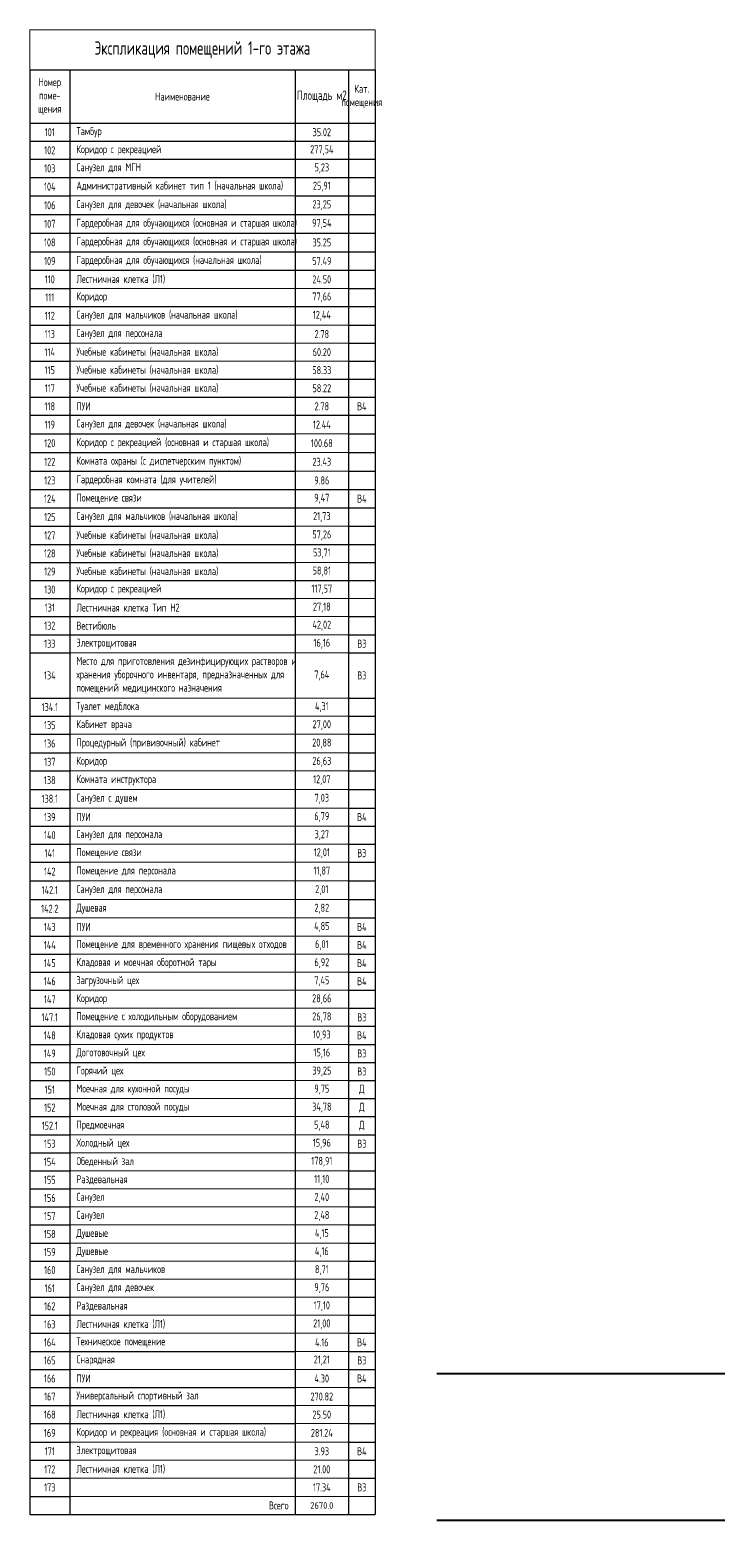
# Model space of a CAD drawing. Header units: millimetres. Extents: x 6718 to 585767, y -252378 to -37438.
# Drawn here: x 20600 to 46426, y -252378 to -196510 of the extents above; entities that cross this region are included whole.
import ezdxf

# ---------------------------------------------------------------- set-up
doc = ezdxf.new("R2010")
doc.units = ezdxf.units.MM
doc.layers.get('Defpoints').update_dxf_attribs({"true_color": 0xe5410b})
doc.layers.add('АР_Таблицы', color=164, linetype='Continuous')
doc.styles.add('ISOCPEUR', font='isocpeur.ttf', dxfattribs={"width": 0.7})
doc.styles.add('ISOCPEUR_2', font='isocpeur.ttf', dxfattribs={"width": 0.9, "height": 300})
doc.styles.add('Архитект', font='isocpeur.ttf', dxfattribs={"width": 0.8, "oblique": 8})

msp = doc.modelspace()

# ---------------------------------------------------------------- linework, layer by layer
at = {"layer": 'Defpoints', "color": 152, "lineweight": 40, "ltscale": 20, "true_color": 0x2776bb}
msp.add_line((35873, -246878), (560729, -246878), dxfattribs=at)
at = {"layer": 'Defpoints', "lineweight": 40, "ltscale": 20}
msp.add_line((35873, -252378), (560729, -252378), dxfattribs=at)
at = {"layer": 'АР_Таблицы', "color": 8, "lineweight": 0, "ltscale": 20}
for p, q in [((20600, -196510), (33555, -196510)), ((20600, -196510), (20600, -198010)), ((33555, -196510), (33555, -198010))]:
    msp.add_line(p, q, dxfattribs=at)
at = {"layer": 'АР_Таблицы', "lineweight": 30, "ltscale": 20}
for p, q in [((20600, -198010), (33555, -198010)), ((20600, -198010), (20600, -252162)), ((22100, -198010), (22100, -252162)), ((30555, -198010), (30555, -252162)), ((32555, -198010), (32555, -252162)), ((33555, -198010), (33555, -252162)), ((20600, -200010), (33555, -200010)), ((20600, -252162), (33555, -252162))]:
    msp.add_line(p, q, dxfattribs=at)
at = {"layer": 'АР_Таблицы', "ltscale": 20}
for p, q in [((20600, -200687), (33555, -200687)), ((20600, -201364), (33555, -201364)), ((20600, -202041), (33555, -202041)), ((20600, -202738), (22100, -202738)), ((30555, -202738), (33555, -202738)), ((20600, -203435), (33555, -203435)), ((20600, -204132), (33555, -204132)), ((20600, -204828), (33555, -204828)), ((20600, -205525), (33555, -205525)), ((20600, -206202), (22100, -206202)), ((32555, -206202), (33555, -206202)), ((20600, -206879), (33555, -206879)), ((20600, -207576), (22100, -207576)), ((32555, -207576), (33555, -207576)), ((20600, -208253), (22100, -208253)), ((32555, -208253), (33555, -208253)), ((20600, -208930), (22100, -208930)), ((32555, -208930), (33555, -208930)), ((20600, -209607), (33555, -209607)), ((20600, -210284), (33555, -210284)), ((20600, -210961), (33555, -210961)), ((20600, -211658), (30555, -211658)), ((32555, -211658), (33555, -211658)), ((20600, -212355), (30555, -212355)), ((32555, -212355), (33555, -212355)), ((20600, -213052), (30555, -213052)), ((32555, -213052), (33555, -213052)), ((20600, -213748), (33555, -213748)), ((20600, -214425), (33555, -214425)), ((20600, -215122), (30555, -215122)), ((32555, -215122), (33555, -215122)), ((20600, -215799), (33555, -215799)), ((20600, -216476), (30555, -216476)), ((32555, -216476), (33555, -216476)), ((20600, -217153), (33555, -217153)), ((20600, -217830), (30555, -217830)), ((20600, -218507), (30555, -218507)), ((32555, -218507), (33555, -218507)), ((20600, -219184), (30555, -219184)), ((32555, -219184), (33555, -219184)), ((20600, -219861), (22100, -219861)), ((32555, -219861), (33555, -219861)), ((20600, -221561), (22100, -221561)), ((32555, -221561), (33555, -221561)), ((20600, -222238), (22100, -222238)), ((32555, -222238), (33555, -222238)), ((20600, -222915), (22100, -222915)), ((32555, -222915), (33555, -222915)), ((20600, -223612), (22100, -223612)), ((32555, -223612), (33555, -223612)), ((20600, -224288), (22100, -224288)), ((32555, -224288), (33555, -224288)), ((20600, -224985), (22100, -224985)), ((32555, -224985), (33555, -224985)), ((20600, -225682), (22100, -225682)), ((32555, -225682), (33555, -225682)), ((20600, -226359), (22100, -226359)), ((32555, -226359), (33555, -226359)), ((20600, -227036), (22100, -227036)), ((32555, -227036), (33555, -227036)), ((20600, -227713), (22100, -227713)), ((32555, -227713), (33555, -227713)), ((20600, -228410), (22100, -228410)), ((32555, -228410), (33555, -228410)), ((20600, -229107), (22100, -229107)), ((32555, -229107), (33555, -229107)), ((20600, -229804), (22100, -229804)), ((32555, -229804), (33555, -229804)), ((20600, -230481), (22100, -230481)), ((32555, -230481), (33555, -230481)), ((20600, -231158), (22100, -231158)), ((32555, -231158), (33555, -231158)), ((20600, -231835), (22100, -231835)), ((32555, -231835), (33555, -231835)), ((20600, -232512), (22100, -232512)), ((32555, -232512), (33555, -232512)), ((20600, -233188), (22100, -233188)), ((32555, -233188), (33555, -233188)), ((20600, -233865), (22100, -233865)), ((32555, -233865), (33555, -233865)), ((20600, -234542), (22100, -234542)), ((32555, -234542), (33555, -234542)), ((20600, -235219), (30555, -235219)), ((32555, -235219), (33555, -235219)), ((20600, -235896), (22100, -235896)), ((32555, -235896), (33555, -235896)), ((20600, -236573), (22100, -236573)), ((32555, -236573), (33555, -236573)), ((20600, -237250), (22100, -237250)), ((32555, -237250), (33555, -237250)), ((20600, -237927), (22100, -237927)), ((32555, -237927), (33555, -237927)), ((20600, -238604), (22100, -238604)), ((32555, -238604), (33555, -238604)), ((20600, -239281), (22100, -239281)), ((32555, -239281), (33555, -239281)), ((20600, -239958), (22100, -239958)), ((32555, -239958), (33555, -239958)), ((20600, -240635), (22100, -240635)), ((32555, -240635), (33555, -240635)), ((20600, -241312), (22100, -241312)), ((32555, -241312), (33555, -241312)), ((20600, -241988), (22100, -241988)), ((32555, -241988), (33555, -241988)), ((20600, -242665), (22100, -242665)), ((32555, -242665), (33555, -242665)), ((20600, -243342), (22100, -243342)), ((32555, -243342), (33555, -243342)), ((20600, -244019), (22100, -244019)), ((32555, -244019), (33555, -244019)), ((20600, -244696), (22100, -244696)), ((32555, -244696), (33555, -244696)), ((20600, -245373), (22100, -245373)), ((32555, -245373), (33555, -245373)), ((20600, -246050), (30555, -246050)), ((32555, -246050), (33555, -246050)), ((20600, -246727), (22100, -246727)), ((32555, -246727), (33555, -246727)), ((20600, -247404), (30555, -247404)), ((32555, -247404), (33555, -247404)), ((20600, -248081), (30555, -248081)), ((32555, -248081), (33555, -248081)), ((20600, -248758), (30555, -248758)), ((32555, -248758), (33555, -248758)), ((20600, -249455), (22100, -249455)), ((32555, -249455), (33555, -249455)), ((20600, -250132), (22100, -250132)), ((32555, -250132), (33555, -250132)), ((20600, -250808), (22100, -250808)), ((32555, -250808), (33555, -250808)), ((20600, -251485), (22100, -251485))]:
    msp.add_line(p, q, dxfattribs=at)
at = {"layer": 'АР_Таблицы', "lineweight": 9, "ltscale": 20}
for p, q in [((22100, -202738), (30555, -202738)), ((22100, -206202), (32555, -206202)), ((22100, -207576), (32555, -207576)), ((22100, -208253), (32555, -208253)), ((22100, -208930), (32555, -208930)), ((30555, -211658), (32555, -211658)), ((30555, -212355), (32555, -212355)), ((30555, -213052), (32555, -213052)), ((30555, -215122), (32555, -215122)), ((30555, -216476), (32555, -216476)), ((30555, -217830), (33555, -217830)), ((30555, -218507), (32555, -218507)), ((30555, -219184), (32555, -219184)), ((22100, -219861), (32555, -219861)), ((22100, -221561), (32555, -221561)), ((22100, -222238), (32555, -222238)), ((22100, -222915), (32555, -222915)), ((22100, -223612), (32555, -223612)), ((22100, -224288), (32555, -224288)), ((22100, -224985), (32555, -224985)), ((22100, -225682), (32555, -225682)), ((22100, -226359), (32555, -226359)), ((22100, -227036), (32555, -227036)), ((22100, -227713), (32555, -227713)), ((22100, -228410), (32555, -228410)), ((22100, -229107), (32555, -229107)), ((22100, -229804), (32555, -229804)), ((22100, -230481), (32555, -230481)), ((22100, -231158), (32555, -231158)), ((22100, -231835), (32555, -231835)), ((22100, -232512), (32555, -232512)), ((22100, -233188), (32555, -233188)), ((22100, -233865), (32555, -233865)), ((22100, -234542), (32555, -234542)), ((30555, -235219), (32555, -235219)), ((22100, -235896), (32555, -235896)), ((22100, -236573), (32555, -236573)), ((22100, -237250), (32555, -237250)), ((22100, -237927), (32555, -237927)), ((22100, -238604), (32555, -238604)), ((22100, -239281), (32555, -239281)), ((22100, -239958), (32555, -239958)), ((22100, -240635), (32555, -240635)), ((22100, -241312), (32555, -241312)), ((22100, -241988), (32555, -241988)), ((22100, -242665), (32555, -242665)), ((22100, -243342), (32555, -243342)), ((22100, -244019), (32555, -244019)), ((22100, -244696), (32555, -244696)), ((22100, -245373), (32555, -245373)), ((30555, -246050), (32555, -246050)), ((22100, -246727), (32555, -246727)), ((30555, -247404), (32555, -247404)), ((30555, -248081), (32555, -248081)), ((30555, -248758), (32555, -248758)), ((22100, -249455), (32555, -249455)), ((22100, -250132), (32555, -250132)), ((22100, -250808), (32555, -250808)), ((30555, -251485), (32555, -251485))]:
    msp.add_line(p, q, dxfattribs=at)
at = {"layer": 'АР_Таблицы', "lineweight": 13, "ltscale": 20}
for p, q in [((22100, -251485), (30555, -251485)), ((32555, -251485), (33555, -251485))]:
    msp.add_line(p, q, dxfattribs=at)

# ---------------------------------------------------------------- texts
at = {"layer": 'АР_Таблицы', "ltscale": 20}
for s, insert, char_height, width, attachment_point, style in [('Экспликация помещений 1-го этажа', (27077, -197260), 500, 12854.8, 5, 'ISOCPEUR'), ('Номер поме- щения', (21350, -199010), 300, 1400, 5, 'ISOCPEUR'), ('Наименование', (26327, -199010), 300, 8354.8, 5, 'ISOCPEUR'), ('Площадь м2', (31555, -199010), 350, 1900, 5, 'ISOCPEUR'), ('Кат. помещения', (33055, -199010), 300, 900, 5, 'ISOCPEUR'), ('101', (21350, -200348), 300, 1223.08, 5, 'ISOCPEUR'), ('Тамбур', (22350, -200348), 300, 7954.8, 4, 'ISOCPEUR'), ('35.02', (31555, -200348), 300, 1500, 5, 'ISOCPEUR'), ('102', (21350, -201025), 300, 1223.08, 5, 'ISOCPEUR'), ('Коридор с рекреацией', (22350, -201025), 300, 7954.8, 4, 'ISOCPEUR'), ('277,54', (31555, -201025), 300, 1500, 5, 'ISOCPEUR'), ('103', (21350, -201702), 300, 1223.08, 5, 'ISOCPEUR'), ('Санузел для МГН', (22350, -201702), 300, 7954.8, 4, 'ISOCPEUR'), ('5,23', (31555, -201702), 300, 1500, 5, 'ISOCPEUR'), ('104', (21350, -202389), 300, 1223.08, 5, 'ISOCPEUR'), ('Административный кабинет тип 1 (начальная школа)', (22350, -202389), 300, 7954.8, 4, 'ISOCPEUR'), ('25,91', (31555, -202389), 300, 1500, 5, 'ISOCPEUR'), ('106', (21350, -203086), 300, 1223.08, 5, 'ISOCPEUR'), ('Санузел для девочек (начальная школа)', (22350, -203086), 300, 7954.8, 4, 'ISOCPEUR'), ('23,25', (31555, -203086), 300, 1500, 5, 'ISOCPEUR'), ('107', (21350, -203783), 300, 1223.08, 5, 'ISOCPEUR'), ('Гардеробная для обучающихся (основная и старшая школа)', (22350, -203783), 300, 7954.8, 4, 'ISOCPEUR'), ('97,54', (31555, -203783), 300, 1500, 5, 'ISOCPEUR'), ('108', (21350, -204480), 300, 1223.08, 5, 'ISOCPEUR'), ('Гардеробная для обучающихся (основная и старшая школа)', (22350, -204480), 300, 7954.8, 4, 'ISOCPEUR'), ('35.25', (31555, -204480), 300, 1500, 5, 'ISOCPEUR'), ('109', (21350, -205177), 300, 1223.08, 5, 'ISOCPEUR'), ('Гардеробная для обучающихся (начальная школа)', (22350, -205177), 300, 7954.8, 4, 'ISOCPEUR'), ('57.49', (31555, -205177), 300, 1500, 5, 'ISOCPEUR'), ('110', (21350, -205864), 300, 1223.08, 5, 'ISOCPEUR'), ('Лестничная клетка (Л1)', (22350, -205864), 300, 7954.8, 4, 'ISOCPEUR'), ('24.50', (31555, -205864), 300, 1500, 5, 'ISOCPEUR'), ('111', (21350, -206541), 300, 1223.08, 5, 'ISOCPEUR'), ('Коридор', (22350, -206541), 300, 7954.8, 4, 'ISOCPEUR'), ('77,66', (31555, -206541), 300, 1500, 5, 'ISOCPEUR'), ('112', (21350, -207228), 300, 1223.08, 5, 'ISOCPEUR'), ('Санузел для мальчиков (начальная школа)', (22350, -207228), 300, 7954.8, 4, 'ISOCPEUR'), ('12,44', (31555, -207228), 300, 1500, 5, 'ISOCPEUR'), ('113', (21350, -207915), 300, 1223.08, 5, 'ISOCPEUR'), ('Санузел для персонала', (22350, -207915), 300, 7954.8, 4, 'ISOCPEUR'), ('2.78', (31555, -207915), 300, 1500, 5, 'ISOCPEUR'), ('114', (21350, -208592), 300, 1223.08, 5, 'ISOCPEUR'), ('Учебные кабинеты (начальная школа)', (22350, -208592), 300, 7954.8, 4, 'ISOCPEUR'), ('60.20', (31555, -208592), 300, 1500, 5, 'ISOCPEUR'), ('115', (21350, -209268), 300, 1223.08, 5, 'ISOCPEUR'), ('Учебные кабинеты (начальная школа)', (22350, -209268), 300, 7954.8, 4, 'ISOCPEUR'), ('58.33', (31555, -209268), 300, 1500, 5, 'ISOCPEUR'), ('117', (21350, -209945), 300, 1223.08, 5, 'ISOCPEUR'), ('Учебные кабинеты (начальная школа)', (22350, -209945), 300, 7954.8, 4, 'ISOCPEUR'), ('58.22', (31555, -209945), 300, 1500, 5, 'ISOCPEUR'), ('118', (21350, -210622), 300, 1223.08, 5, 'ISOCPEUR'), ('ПУИ', (22350, -210622), 300, 7954.8, 4, 'ISOCPEUR'), ('2.78', (31555, -210622), 300, 1500, 5, 'ISOCPEUR'), ('{\\C1;В4}', (33055, -210622), 300, 900, 5, 'ISOCPEUR'), ('119', (21350, -211309), 300, 1223.08, 5, 'ISOCPEUR'), ('Санузел для девочек (начальная школа)', (22350, -211309), 300, 7954.8, 4, 'ISOCPEUR'), ('12.44', (31555, -211309), 300, 1500, 5, 'ISOCPEUR'), ('120', (21350, -212006), 300, 1223.08, 5, 'ISOCPEUR'), ('Коридор с рекреацией (основная и старшая школа)', (22350, -212006), 300, 7954.8, 4, 'ISOCPEUR'), ('100.68', (31555, -212006), 300, 1500, 5, 'ISOCPEUR'), ('122', (21350, -212703), 300, 1223.08, 5, 'ISOCPEUR'), ('Комната охраны (с диспетчерским пунктом)', (22350, -212703), 300, 7954.8, 4, 'ISOCPEUR'), ('23.43', (31555, -212703), 300, 1500, 5, 'ISOCPEUR'), ('123', (21350, -213400), 300, 1223.08, 5, 'ISOCPEUR'), ('Гардеробная комната (для учителей)', (22350, -213400), 300, 7954.8, 4, 'ISOCPEUR'), ('9.86', (31555, -213400), 300, 1500, 5, 'ISOCPEUR'), ('124', (21350, -214087), 300, 1223.08, 5, 'ISOCPEUR'), ('Помещение связи', (22350, -214087), 300, 7954.8, 4, 'ISOCPEUR'), ('9,47', (31555, -214087), 300, 1500, 5, 'ISOCPEUR'), ('{\\Q0;\\W0.7;\\C1;В4}', (33055, -214087), 300, 900, 5, 'Архитект'), ('125', (21350, -214774), 300, 1223.08, 5, 'ISOCPEUR'), ('Санузел для мальчиков (начальная школа)', (22350, -214774), 300, 7954.8, 4, 'ISOCPEUR'), ('21,73', (31555, -214774), 300, 1500, 5, 'ISOCPEUR'), ('127', (21350, -215461), 300, 1223.08, 5, 'ISOCPEUR'), ('Учебные кабинеты (начальная школа)', (22350, -215461), 300, 7954.8, 4, 'ISOCPEUR'), ('57,26', (31555, -215461), 300, 1500, 5, 'ISOCPEUR'), ('128', (21350, -216138), 300, 1223.08, 5, 'ISOCPEUR'), ('Учебные кабинеты (начальная школа)', (22350, -216138), 300, 7954.8, 4, 'ISOCPEUR'), ('53,71', (31555, -216138), 300, 1500, 5, 'ISOCPEUR'), ('129', (21350, -216815), 300, 1223.08, 5, 'ISOCPEUR'), ('Учебные кабинеты (начальная школа)', (22350, -216815), 300, 7954.8, 4, 'ISOCPEUR'), ('58,81', (31555, -216815), 300, 1500, 5, 'ISOCPEUR'), ('Коридор с рекреацией', (22350, -217492), 300, 7954.8, 4, 'ISOCPEUR'), ('117,57', (31555, -217492), 300, 1500, 5, 'ISOCPEUR'), ('130', (21350, -217492), 300, 1223.08, 5, 'ISOCPEUR'), ('131', (21350, -218168), 300, 1223.08, 5, 'ISOCPEUR'), ('Лестничная клетка Тип Н2', (22350, -218168), 300, 7954.8, 4, 'ISOCPEUR'), ('27,18', (31555, -218168), 300, 1500, 5, 'ISOCPEUR'), ('132', (21350, -218845), 300, 1223.08, 5, 'ISOCPEUR'), ('Вестибюль', (22350, -218845), 300, 7954.8, 4, 'ISOCPEUR'), ('42,02', (31555, -218845), 300, 1500, 5, 'ISOCPEUR'), ('133', (21350, -219522), 300, 1223.08, 5, 'ISOCPEUR'), ('Электрощитовая', (22350, -219522), 300, 7954.8, 4, 'ISOCPEUR'), ('16,16', (31555, -219522), 300, 1500, 5, 'ISOCPEUR'), ('{\\C240;\\c2367469;В3}', (33055, -219522), 300, 900, 5, 'ISOCPEUR'), ('Место для приготовления дезинфицирующих растворов и хранения уборочного инвентаря, предназначенных для помещений медицинского назначения', (22350, -220711), 300, 7954.8, 4, 'ISOCPEUR'), ('134', (21350, -220711), 300, 1223.08, 5, 'ISOCPEUR'), ('7,64', (31555, -220711), 300, 1500, 5, 'ISOCPEUR'), ('{\\C1;В3}', (33055, -220711), 300, 900, 5, 'ISOCPEUR'), ('134.1', (21350, -221899), 300, 1223.08, 5, 'ISOCPEUR'), ('Туалет медблока', (22350, -221899), 300, 7954.8, 4, 'ISOCPEUR'), ('4,31', (31555, -221899), 300, 1500, 5, 'ISOCPEUR'), ('135', (21350, -222576), 300, 1223.08, 5, 'ISOCPEUR'), ('Кабинет врача', (22350, -222576), 300, 7954.8, 4, 'ISOCPEUR'), ('27,00', (31555, -222576), 300, 1500, 5, 'ISOCPEUR'), ('136', (21350, -223263), 300, 1223.08, 5, 'ISOCPEUR'), ('Процедурный (прививочный) кабинет', (22350, -223263), 300, 7954.8, 4, 'ISOCPEUR'), ('20,88', (31555, -223263), 300, 1500, 5, 'ISOCPEUR'), ('137', (21350, -223950), 300, 1223.08, 5, 'ISOCPEUR'), ('Коридор', (22350, -223950), 300, 7954.8, 4, 'ISOCPEUR'), ('26,63', (31555, -223950), 300, 1500, 5, 'ISOCPEUR'), ('138', (21350, -224637), 300, 1223.08, 5, 'ISOCPEUR'), ('Комната инструктора ', (22350, -224637), 300, 7954.8, 4, 'ISOCPEUR'), ('12,07', (31555, -224637), 300, 1500, 5, 'ISOCPEUR'), ('Санузел с душем', (22350, -225334), 300, 7954.8, 4, 'ISOCPEUR'), ('138.1', (21350, -225334), 300, 1223.08, 5, 'ISOCPEUR'), ('7,03', (31555, -225334), 300, 1500, 5, 'ISOCPEUR'), ('139', (21350, -226021), 300, 1223.08, 5, 'ISOCPEUR'), ('ПУИ', (22350, -226021), 300, 7954.8, 4, 'ISOCPEUR'), ('6,79', (31555, -226021), 300, 1500, 5, 'ISOCPEUR'), ('{\\C1;В4}', (33055, -226021), 300, 900, 5, 'ISOCPEUR'), ('140', (21350, -226698), 300, 1223.08, 5, 'ISOCPEUR'), ('Санузел для персонала', (22350, -226698), 300, 7954.8, 4, 'ISOCPEUR'), ('3,27', (31555, -226698), 300, 1500, 5, 'ISOCPEUR'), ('141', (21350, -227375), 300, 1223.08, 5, 'ISOCPEUR'), ('Помещение связи', (22350, -227375), 300, 7954.8, 4, 'ISOCPEUR'), ('12,01', (31555, -227375), 300, 1500, 5, 'ISOCPEUR'), ('{\\C240;\\c2367469;В3}', (33055, -227375), 300, 900, 5, 'ISOCPEUR'), ('142', (21350, -228062), 300, 1223.08, 5, 'ISOCPEUR'), ('Помещение для персонала ', (22350, -228062), 300, 7954.8, 4, 'ISOCPEUR'), ('11,87', (31555, -228062), 300, 1500, 5, 'ISOCPEUR'), ('142.1', (21350, -228758), 300, 1223.08, 5, 'ISOCPEUR'), ('Санузел для персонала', (22350, -228758), 300, 7954.8, 4, 'ISOCPEUR'), ('2,01', (31555, -228758), 300, 1500, 5, 'ISOCPEUR'), ('142.2', (21350, -229455), 300, 1223.08, 5, 'ISOCPEUR'), ('Душевая', (22350, -229455), 300, 7954.8, 4, 'ISOCPEUR'), ('2,82', (31555, -229455), 300, 1500, 5, 'ISOCPEUR'), ('143', (21350, -230142), 300, 1223.08, 5, 'ISOCPEUR'), ('ПУИ', (22350, -230142), 300, 7954.8, 4, 'ISOCPEUR'), ('4,85', (31555, -230142), 300, 1500, 5, 'ISOCPEUR'), ('{\\C1;В4}', (33055, -230142), 300, 900, 5, 'ISOCPEUR'), ('144', (21350, -230819), 300, 1223.08, 5, 'ISOCPEUR'), ('Помещение для временного хранения пищевых отходов', (22350, -230819), 300, 7954.8, 4, 'ISOCPEUR'), ('6,01', (31555, -230819), 300, 1500, 5, 'ISOCPEUR'), ('{\\C1;В4}', (33055, -230819), 300, 900, 5, 'ISOCPEUR'), ('145', (21350, -231496), 300, 1223.08, 5, 'ISOCPEUR'), ('Кладовая и моечная оборотной тары', (22350, -231496), 300, 7954.8, 4, 'ISOCPEUR'), ('6,92', (31555, -231496), 300, 1500, 5, 'ISOCPEUR'), ('{\\C1;В4}', (33055, -231496), 300, 900, 5, 'ISOCPEUR'), ('146', (21350, -232173), 300, 1223.08, 5, 'ISOCPEUR'), ('Загрузочный цех', (22350, -232173), 300, 7954.8, 4, 'ISOCPEUR'), ('7,45', (31555, -232173), 300, 1500, 5, 'ISOCPEUR'), ('{\\C1;В4}', (33055, -232173), 300, 900, 5, 'ISOCPEUR'), ('147', (21350, -232850), 300, 1223.08, 5, 'ISOCPEUR'), ('Коридор ', (22350, -232850), 300, 7954.8, 4, 'ISOCPEUR'), ('28,66', (31555, -232850), 300, 1500, 5, 'ISOCPEUR'), ('147.1', (21350, -233527), 300, 1223.08, 5, 'ISOCPEUR'), ('Помещение с холодильным оборудованием', (22350, -233527), 300, 7954.8, 4, 'ISOCPEUR'), ('26,78', (31555, -233527), 300, 1500, 5, 'ISOCPEUR'), ('{\\C1;В3}', (33055, -233527), 300, 900, 5, 'ISOCPEUR'), ('148', (21350, -234204), 300, 1223.08, 5, 'ISOCPEUR'), ('Кладовая сухих продуктов', (22350, -234204), 300, 7954.8, 4, 'ISOCPEUR'), ('10,93', (31555, -234204), 300, 1500, 5, 'ISOCPEUR'), ('{\\C1;В4}', (33055, -234204), 300, 900, 5, 'ISOCPEUR'), ('149', (21350, -234881), 300, 1223.08, 5, 'ISOCPEUR'), ('Доготовочный цех', (22350, -234881), 300, 7954.8, 4, 'ISOCPEUR'), ('15,16', (31555, -234881), 300, 1500, 5, 'ISOCPEUR'), ('{\\C1;В3}', (33055, -234881), 300, 900, 5, 'ISOCPEUR'), ('150', (21350, -235558), 300, 1223.08, 5, 'ISOCPEUR'), ('Горячий цех', (22350, -235558), 300, 7954.8, 4, 'ISOCPEUR'), ('39,25', (31555, -235558), 300, 1500, 5, 'ISOCPEUR'), ('{\\C1;В3}', (33055, -235558), 300, 900, 5, 'ISOCPEUR'), ('151', (21350, -236235), 300, 1223.08, 5, 'ISOCPEUR'), ('Моечная для кухонной посуды', (22350, -236235), 300, 7954.8, 4, 'ISOCPEUR'), ('9,75', (31555, -236235), 300, 1500, 5, 'ISOCPEUR'), ('{\\C1;Д}', (33055, -236235), 300, 900, 5, 'ISOCPEUR'), ('152', (21350, -236912), 300, 1223.08, 5, 'ISOCPEUR'), ('Моечная для столовой посуды', (22350, -236912), 300, 7954.8, 4, 'ISOCPEUR'), ('34,78', (31555, -236912), 300, 1500, 5, 'ISOCPEUR'), ('{\\C1;Д}', (33055, -236912), 300, 900, 5, 'ISOCPEUR'), ('Предмоечная ', (22350, -237588), 300, 7954.8, 4, 'ISOCPEUR'), ('5,48', (31555, -237588), 300, 1500, 5, 'ISOCPEUR'), ('{\\C1;Д}', (33055, -237588), 300, 900, 5, 'ISOCPEUR'), ('152.1', (21350, -237588), 300, 1223.08, 5, 'ISOCPEUR'), ('153', (21350, -238265), 300, 1223.08, 5, 'ISOCPEUR'), ('Холодный цех', (22350, -238265), 300, 7954.8, 4, 'ISOCPEUR'), ('15,96', (31555, -238265), 300, 1500, 5, 'ISOCPEUR'), ('{\\C1;В3}', (33055, -238265), 300, 900, 5, 'ISOCPEUR'), ('154', (21350, -238942), 300, 1223.08, 5, 'ISOCPEUR'), ('Обеденный зал', (22350, -238942), 300, 7954.8, 4, 'ISOCPEUR'), ('178,91', (31555, -238942), 300, 1500, 5, 'ISOCPEUR'), ('155', (21350, -239619), 300, 1223.08, 5, 'ISOCPEUR'), ('Раздевальная', (22350, -239619), 300, 7954.8, 4, 'ISOCPEUR'), ('11,10', (31555, -239619), 300, 1500, 5, 'ISOCPEUR'), ('156', (21350, -240296), 300, 1223.08, 5, 'ISOCPEUR'), ('Санузел', (22350, -240296), 300, 7954.8, 4, 'ISOCPEUR'), ('2,40', (31555, -240296), 300, 1500, 5, 'ISOCPEUR'), ('Санузел', (22350, -240973), 300, 7954.8, 4, 'ISOCPEUR'), ('2,48', (31555, -240973), 300, 1500, 5, 'ISOCPEUR'), ('157', (21350, -240973), 300, 1223.08, 5, 'ISOCPEUR'), ('158', (21350, -241650), 300, 1223.08, 5, 'ISOCPEUR'), ('Душевые', (22350, -241650), 300, 7954.8, 4, 'ISOCPEUR'), ('4,15', (31555, -241650), 300, 1500, 5, 'ISOCPEUR'), ('159', (21350, -242327), 300, 1223.08, 5, 'ISOCPEUR'), ('Душевые', (22350, -242327), 300, 7954.8, 4, 'ISOCPEUR'), ('4,16', (31555, -242327), 300, 1500, 5, 'ISOCPEUR'), ('160', (21350, -243004), 300, 1223.08, 5, 'ISOCPEUR'), ('Санузел для мальчиков', (22350, -243004), 300, 7954.8, 4, 'ISOCPEUR'), ('8,71', (31555, -243004), 300, 1500, 5, 'ISOCPEUR'), ('161', (21350, -243681), 300, 1223.08, 5, 'ISOCPEUR'), ('Санузел для девочек', (22350, -243681), 300, 7954.8, 4, 'ISOCPEUR'), ('9,76', (31555, -243681), 300, 1500, 5, 'ISOCPEUR'), ('162', (21350, -244358), 300, 1223.08, 5, 'ISOCPEUR'), ('Раздевальная', (22350, -244358), 300, 7954.8, 4, 'ISOCPEUR'), ('17,10', (31555, -244358), 300, 1500, 5, 'ISOCPEUR'), ('163', (21350, -245035), 300, 1223.08, 5, 'ISOCPEUR'), ('Лестничная клетка (Л1)', (22350, -245035), 300, 7954.8, 4, 'ISOCPEUR'), ('21,00', (31555, -245035), 300, 1500, 5, 'ISOCPEUR'), ('164', (21350, -245712), 300, 1223.08, 5, 'ISOCPEUR'), ('Техническое помещение', (22350, -245712), 300, 7954.8, 4, 'ISOCPEUR'), ('4.16', (31555, -245712), 300, 1500, 5, 'ISOCPEUR'), ('{\\C1;В4}', (33055, -245712), 300, 900, 5, 'ISOCPEUR'), ('165', (21350, -246388), 300, 1223.08, 5, 'ISOCPEUR'), ('Снарядная', (22350, -246388), 300, 7954.8, 4, 'ISOCPEUR'), ('21,21', (31555, -246388), 300, 1500, 5, 'ISOCPEUR'), ('{\\C1;В3}', (33055, -246388), 300, 900, 5, 'ISOCPEUR'), ('166', (21350, -247065), 300, 1223.08, 5, 'ISOCPEUR'), ('{\\C256;\\c0;ПУИ}', (22350, -247065), 300, 7954.8, 4, 'ISOCPEUR'), ('4.30', (31555, -247065), 300, 1500, 5, 'ISOCPEUR'), ('{\\C1;В4}', (33055, -247065), 300, 900, 5, 'ISOCPEUR'), ('167', (21350, -247742), 300, 1223.08, 5, 'ISOCPEUR'), ('Универсальный спортивный зал', (22350, -247742), 300, 7954.8, 4, 'ISOCPEUR'), ('270.82', (31555, -247742), 300, 1500, 5, 'ISOCPEUR'), ('168', (21350, -248419), 300, 1223.08, 5, 'ISOCPEUR'), ('Лестничная клетка (Л1)', (22350, -248419), 300, 7954.8, 4, 'ISOCPEUR'), ('25.50', (31555, -248419), 300, 1500, 5, 'ISOCPEUR'), ('169', (21350, -249106), 300, 1223.08, 5, 'ISOCPEUR'), ('Коридор и рекреация (основная и старшая школа)', (22350, -249106), 300, 7954.8, 4, 'ISOCPEUR'), ('281.24', (31555, -249106), 300, 1500, 5, 'ISOCPEUR'), ('171', (21350, -249793), 300, 1223.08, 5, 'ISOCPEUR'), ('Электрощитовая ', (22350, -249793), 300, 7954.8, 4, 'ISOCPEUR'), ('3.93', (31555, -249793), 300, 1500, 5, 'ISOCPEUR'), ('{\\C240;\\c2367469;В4}', (33055, -249793), 300, 900, 5, 'ISOCPEUR'), ('Лестничная клетка (Л1)', (22350, -250470), 300, 7954.8, 4, 'ISOCPEUR'), ('172', (21350, -250470), 300, 1223.08, 5, 'ISOCPEUR'), ('21.00', (31555, -250470), 300, 1500, 5, 'ISOCPEUR'), ('173', (21350, -251147), 300, 1223.08, 5, 'ISOCPEUR'), ('17.34', (31555, -251147), 300, 1500, 5, 'ISOCPEUR'), ('{\\C240;\\c2367469;В3}', (33055, -251147), 300, 900, 5, 'ISOCPEUR'), ('Всего', (30305, -251824), 300, 7954.8, 6, 'ISOCPEUR'), ('2670.0', (31555, -251824), 250, 1980, 5, 'ISOCPEUR_2')]:
    msp.add_mtext(s, dxfattribs=dict(at, insert=insert, char_height=char_height, width=width, attachment_point=attachment_point, style=style))

doc.saveas('drawing.dxf')
